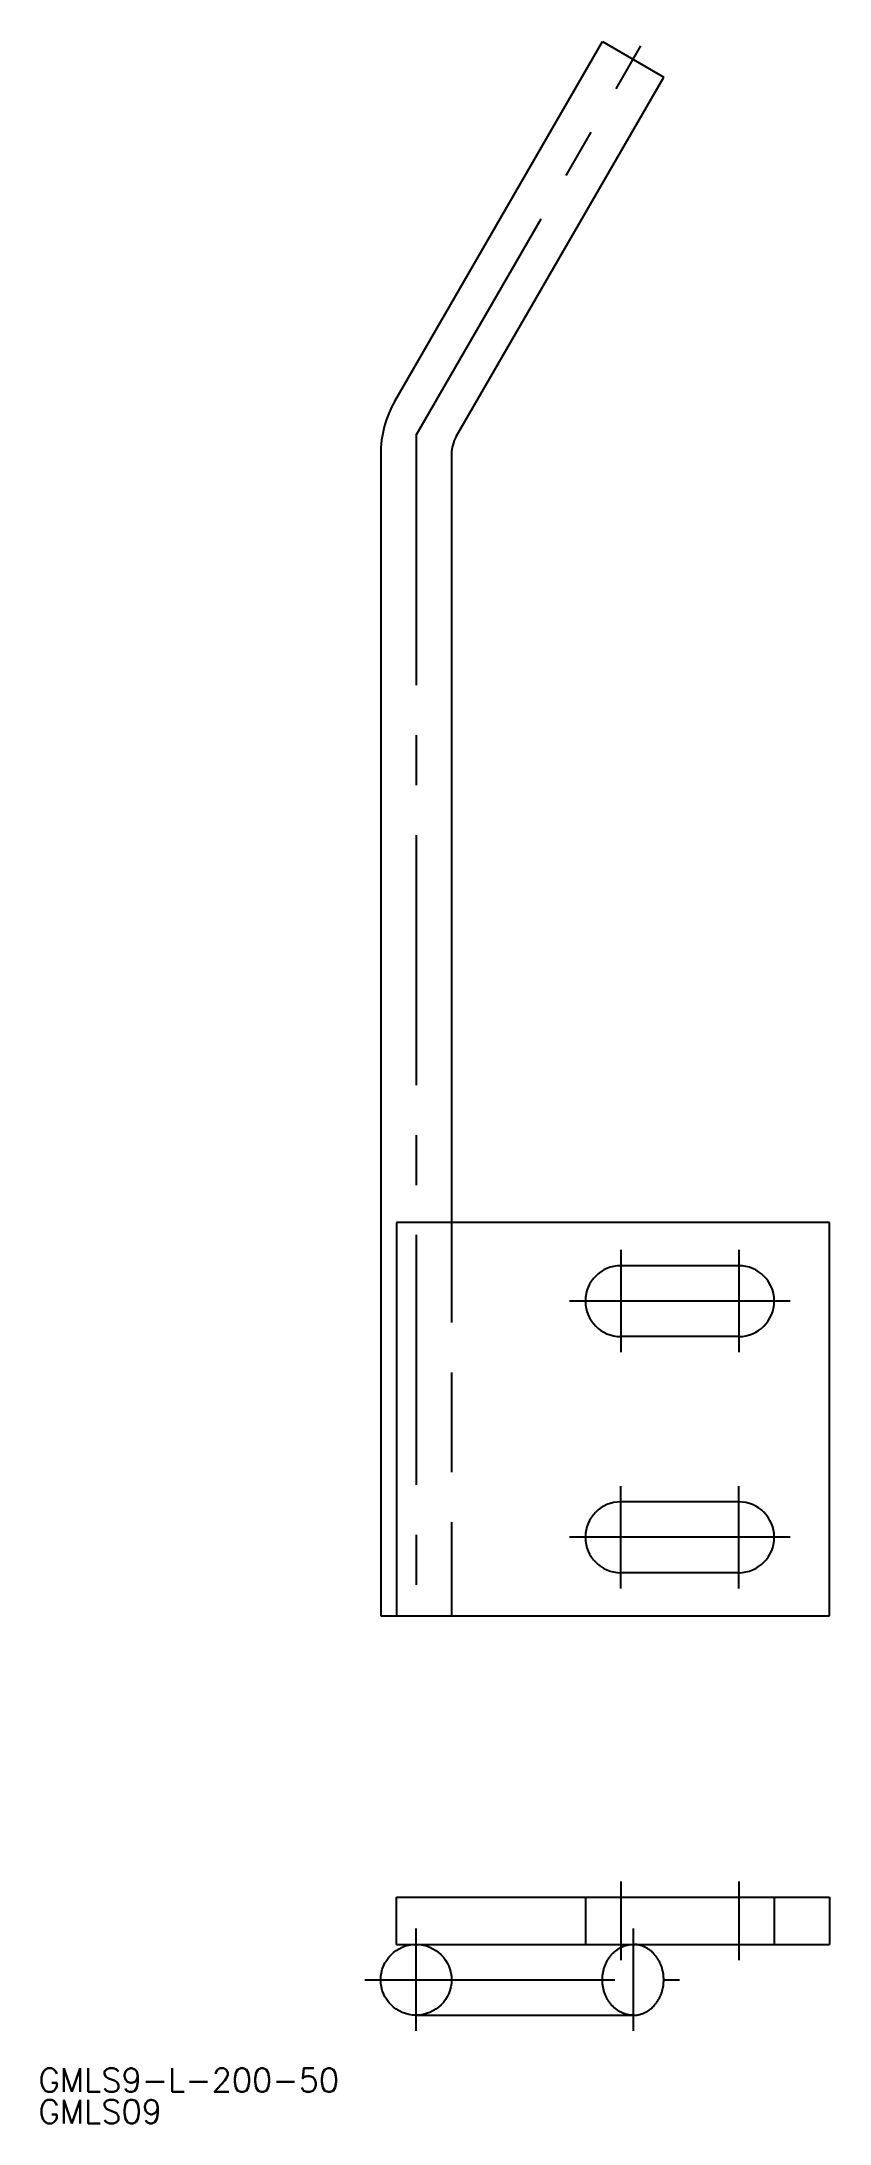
# Model space of a CAD drawing. Extents: x -45 to 55, y -64 to 200.
import ezdxf

# ---------------------------------------------------------------- set-up
doc = ezdxf.new("R2010")
doc.units = 0
doc.linetypes.add('CENTER', pattern=[50.8, 31.75, -6.35, 6.35, -6.35])
doc.linetypes.add('DASHED', pattern=[19.05, 12.7, -6.35])
doc.layers.get('0').update_dxf_attribs({"linetype": 'CONTINUOUS'})
doc.layers.add('CENTER', color=1, linetype='CENTER')
doc.styles.get("Standard").update_dxf_attribs({"font": 'txt.shx', "height": 3, "bigfont": 'bigfont.shx'})

msp = doc.modelspace()

# ---------------------------------------------------------------- linework, layer by layer
at = {"color": 7, "linetype": 'CONTINUOUS'}
for p, q in [((-0.19, 154.34), (26.17, 200)), ((26.17, 200), (33.97, 195.5)), ((7.6, 149.84), (33.97, 195.5)), ((-2, 147.59), (-2, 0)), ((7, 147.59), (7, 50)), ((55, 50), (0, 50)), ((0, 50), (0, 0)), ((55, 0), (55, 50)), ((43.5, 44.5), (28.5, 44.5)), ((43.5, 35.5), (28.5, 35.5)), ((43.5, 14.5), (28.5, 14.5)), ((43.5, 5.5), (28.5, 5.5)), ((-2, 0), (55, 0)), ((0, -41.72), (0, -35.72)), ((0, -35.72), (55, -35.72)), ((55, -35.72), (55, -41.72)), ((0, -41.72), (55, -41.72)), ((2.5, -50.72), (30.07, -50.72))]:
    msp.add_line(p, q, dxfattribs=at)
at = {"color": 3, "linetype": 'DASHED'}
for p, q in [((7, 50), (7, 0)), ((24, -35.72), (24, -41.72)), ((48, -35.72), (48, -41.72))]:
    msp.add_line(p, q, dxfattribs=at)
msp.add_polyline3d([(30.07, -50.72, 0), (29.97, -50.72, 0), (29.88, -50.72, 0), (29.78, -50.71, 0), (29.69, -50.7, 0), (29.59, -50.69, 0), (29.5, -50.67, 0), (29.4, -50.65, 0), (29.31, -50.63, 0), (29.21, -50.61, 0), (29.12, -50.59, 0), (29.03, -50.56, 0), (28.94, -50.53, 0), (28.85, -50.49, 0), (28.76, -50.46, 0), (28.67, -50.42, 0), (28.58, -50.38, 0), (28.49, -50.34, 0), (28.4, -50.29, 0), (28.32, -50.24, 0), (28.23, -50.19, 0), (28.15, -50.14, 0), (28.07, -50.08, 0), (27.98, -50.02, 0), (27.9, -49.96, 0), (27.82, -49.9, 0), (27.75, -49.84, 0), (27.67, -49.77, 0), (27.6, -49.7, 0), (27.52, -49.63, 0), (27.45, -49.56, 0), (27.38, -49.48, 0), (27.31, -49.4, 0), (27.25, -49.32, 0), (27.18, -49.24, 0), (27.12, -49.16, 0), (27.06, -49.08, 0), (27, -48.99, 0), (26.94, -48.9, 0), (26.88, -48.81, 0), (26.83, -48.72, 0), (26.78, -48.63, 0), (26.73, -48.53, 0), (26.68, -48.44, 0), (26.63, -48.34, 0), (26.59, -48.24, 0), (26.55, -48.15, 0), (26.51, -48.04, 0), (26.47, -47.94, 0), (26.43, -47.84, 0), (26.4, -47.74, 0), (26.37, -47.63, 0), (26.34, -47.53, 0), (26.31, -47.42, 0), (26.29, -47.31, 0), (26.27, -47.21, 0), (26.25, -47.1, 0), (26.23, -46.99, 0), (26.21, -46.88, 0), (26.2, -46.77, 0), (26.19, -46.66, 0), (26.18, -46.55, 0), (26.18, -46.44, 0), (26.17, -46.33, 0), (26.17, -46.22, 0), (26.17, -46.11, 0), (26.18, -46, 0), (26.18, -45.89, 0), (26.19, -45.78, 0), (26.2, -45.67, 0), (26.21, -45.56, 0), (26.23, -45.45, 0), (26.25, -45.34, 0), (26.27, -45.24, 0), (26.29, -45.13, 0), (26.31, -45.02, 0), (26.34, -44.91, 0), (26.37, -44.81, 0), (26.4, -44.71, 0), (26.43, -44.6, 0), (26.47, -44.5, 0), (26.51, -44.4, 0), (26.55, -44.3, 0), (26.59, -44.2, 0), (26.63, -44.1, 0), (26.68, -44, 0), (26.73, -43.91, 0), (26.78, -43.81, 0), (26.83, -43.72, 0), (26.88, -43.63, 0), (26.94, -43.54, 0), (27, -43.45, 0), (27.06, -43.37, 0), (27.12, -43.28, 0), (27.18, -43.2, 0), (27.25, -43.12, 0), (27.31, -43.04, 0), (27.38, -42.96, 0), (27.45, -42.89, 0), (27.52, -42.81, 0), (27.6, -42.74, 0), (27.67, -42.67, 0), (27.75, -42.61, 0), (27.82, -42.54, 0), (27.9, -42.48, 0), (27.98, -42.42, 0), (28.07, -42.36, 0), (28.15, -42.31, 0), (28.23, -42.25, 0), (28.32, -42.2, 0), (28.4, -42.15, 0), (28.49, -42.11, 0), (28.58, -42.06, 0), (28.67, -42.02, 0), (28.76, -41.98, 0), (28.85, -41.95, 0), (28.94, -41.91, 0), (29.03, -41.88, 0), (29.12, -41.86, 0), (29.21, -41.83, 0), (29.31, -41.81, 0), (29.4, -41.79, 0), (29.5, -41.77, 0), (29.59, -41.75, 0), (29.69, -41.74, 0), (29.78, -41.73, 0), (29.88, -41.73, 0), (29.97, -41.72, 0), (30.07, -41.72, 0)], dxfattribs=at)
at = {"color": 7, "linetype": 'CONTINUOUS'}
msp.add_polyline3d([(30.07, -50.72, 0), (30.16, -50.72, 0), (30.26, -50.72, 0), (30.36, -50.71, 0), (30.45, -50.7, 0), (30.55, -50.69, 0), (30.64, -50.67, 0), (30.73, -50.65, 0), (30.83, -50.63, 0), (30.92, -50.61, 0), (31.02, -50.59, 0), (31.11, -50.56, 0), (31.2, -50.53, 0), (31.29, -50.49, 0), (31.38, -50.46, 0), (31.47, -50.42, 0), (31.56, -50.38, 0), (31.65, -50.34, 0), (31.73, -50.29, 0), (31.82, -50.24, 0), (31.91, -50.19, 0), (31.99, -50.14, 0), (32.07, -50.08, 0), (32.15, -50.02, 0), (32.23, -49.96, 0), (32.31, -49.9, 0), (32.39, -49.84, 0), (32.47, -49.77, 0), (32.54, -49.7, 0), (32.61, -49.63, 0), (32.69, -49.56, 0), (32.76, -49.48, 0), (32.82, -49.4, 0), (32.89, -49.32, 0), (32.96, -49.24, 0), (33.02, -49.16, 0), (33.08, -49.08, 0), (33.14, -48.99, 0), (33.2, -48.9, 0), (33.25, -48.81, 0), (33.31, -48.72, 0), (33.36, -48.63, 0), (33.41, -48.53, 0), (33.46, -48.44, 0), (33.51, -48.34, 0), (33.55, -48.24, 0), (33.59, -48.15, 0), (33.63, -48.04, 0), (33.67, -47.94, 0), (33.7, -47.84, 0), (33.74, -47.74, 0), (33.77, -47.63, 0), (33.8, -47.53, 0), (33.82, -47.42, 0), (33.85, -47.31, 0), (33.87, -47.21, 0), (33.89, -47.1, 0), (33.91, -46.99, 0), (33.92, -46.88, 0), (33.94, -46.77, 0), (33.95, -46.66, 0), (33.95, -46.55, 0), (33.96, -46.44, 0), (33.96, -46.33, 0), (33.97, -46.22, 0), (33.96, -46.11, 0), (33.96, -46, 0), (33.95, -45.89, 0), (33.95, -45.78, 0), (33.94, -45.67, 0), (33.92, -45.56, 0), (33.91, -45.45, 0), (33.89, -45.34, 0), (33.87, -45.24, 0), (33.85, -45.13, 0), (33.82, -45.02, 0), (33.8, -44.91, 0), (33.77, -44.81, 0), (33.74, -44.71, 0), (33.7, -44.6, 0), (33.67, -44.5, 0), (33.63, -44.4, 0), (33.59, -44.3, 0), (33.55, -44.2, 0), (33.51, -44.1, 0), (33.46, -44, 0), (33.41, -43.91, 0), (33.36, -43.81, 0), (33.31, -43.72, 0), (33.25, -43.63, 0), (33.2, -43.54, 0), (33.14, -43.45, 0), (33.08, -43.37, 0), (33.02, -43.28, 0), (32.96, -43.2, 0), (32.89, -43.12, 0), (32.82, -43.04, 0), (32.76, -42.96, 0), (32.69, -42.89, 0), (32.61, -42.81, 0), (32.54, -42.74, 0), (32.47, -42.67, 0), (32.39, -42.61, 0), (32.31, -42.54, 0), (32.23, -42.48, 0), (32.15, -42.42, 0), (32.07, -42.36, 0), (31.99, -42.31, 0), (31.91, -42.25, 0), (31.82, -42.2, 0), (31.73, -42.15, 0), (31.65, -42.11, 0), (31.56, -42.06, 0), (31.47, -42.02, 0), (31.38, -41.98, 0), (31.29, -41.95, 0), (31.2, -41.91, 0), (31.11, -41.88, 0), (31.02, -41.86, 0), (30.92, -41.83, 0), (30.83, -41.81, 0), (30.73, -41.79, 0), (30.64, -41.77, 0), (30.55, -41.75, 0), (30.45, -41.74, 0), (30.36, -41.73, 0), (30.26, -41.73, 0), (30.16, -41.72, 0), (30.07, -41.72, 0)], dxfattribs=at)
msp.add_circle((2.5, -46.22), 4.5, dxfattribs=at)
for centre, radius, start, end in [((11.5, 147.59), 13.5, 150, 180), ((11.5, 147.59), 4.5, 150, 180), ((28.5, 40), 4.5, 90, 270), ((43.5, 40), 4.5, 270, 90), ((28.5, 10), 4.5, 90, 270), ((43.5, 10), 4.5, 270, 90)]:
    msp.add_arc(centre, radius, start, end, dxfattribs=at)
at = {"layer": 'CENTER', "color": 1, "linetype": 'CENTER'}
for p, q in [((2.5, 150), (31.07, 199.48)), ((2.5, 150), (2.5, -2)), ((28.5, 46.5), (28.5, 33.5)), ((43.5, 46.5), (43.5, 33.5)), ((50, 40), (22, 40)), ((28.5, 3.5), (28.5, 16.5)), ((43.5, 3.5), (43.5, 16.5)), ((50, 10), (22, 10)), ((28.5, -33.72), (28.5, -43.72)), ((43.5, -33.72), (43.5, -43.72)), ((2.5, -52.72), (2.5, -39.72)), ((30.07, -39.72), (30.07, -52.72)), ((-4, -46.22), (35.97, -46.22))]:
    msp.add_line(p, q, dxfattribs=at)

# ---------------------------------------------------------------- texts
at = {"color": 7, "linetype": 'CONTINUOUS'}
for s, p in [('GMLS9-L-200-50', (-45.46, -60.45)), ('GMLS09', (-45.46, -64.46))]:
    msp.add_text(s, height=3, dxfattribs=at).set_placement(p)

doc.saveas('drawing.dxf')
